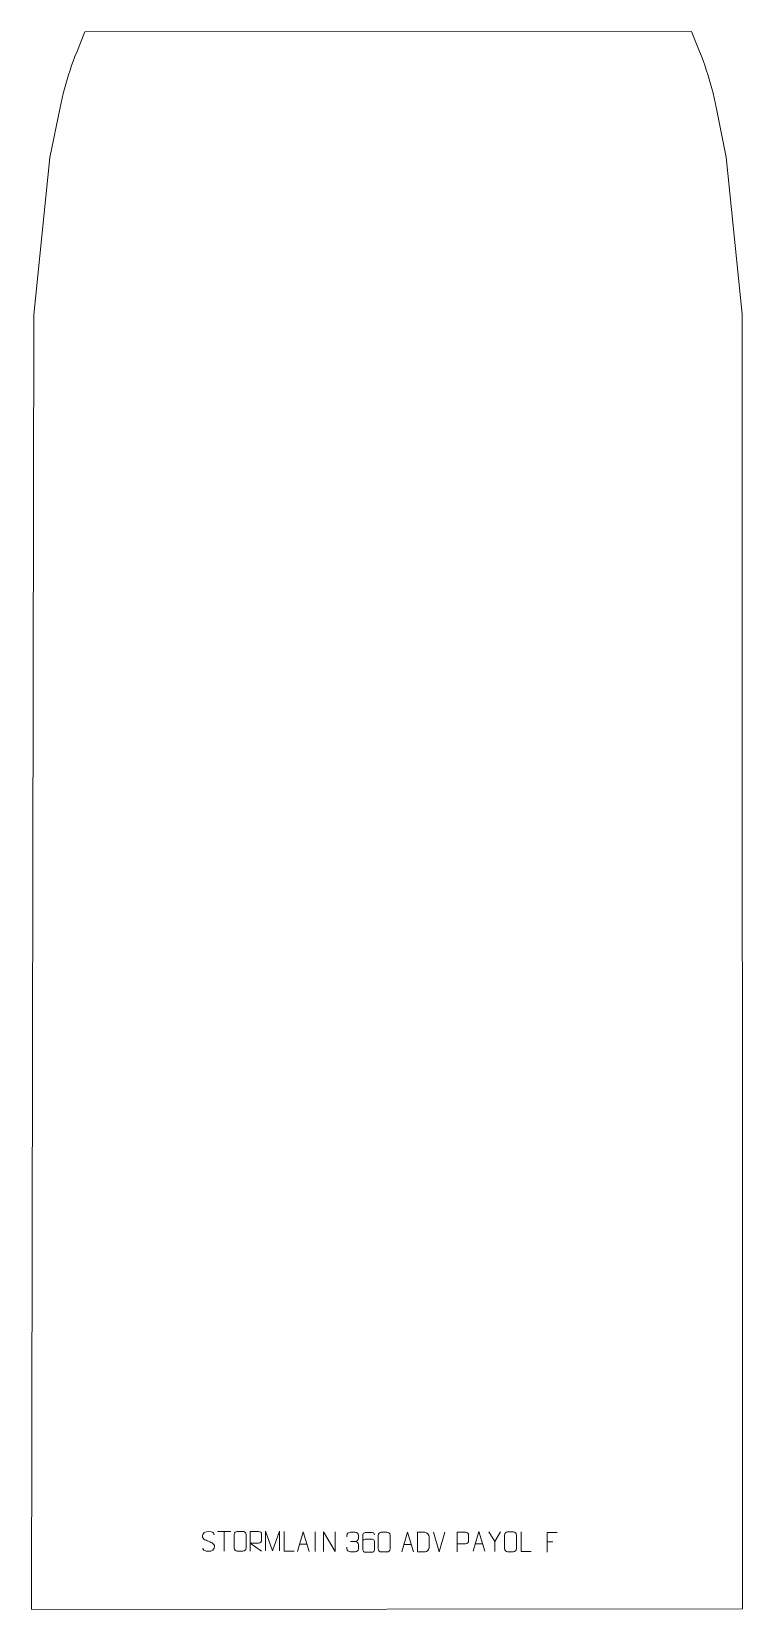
# Model space of a CAD drawing. Header units: millimetres. Extents: x -451 to 451, y -1328 to 674.
import ezdxf

# ---------------------------------------------------------------- set-up
doc = ezdxf.new("R2010")
doc.units = ezdxf.units.MM
doc.header["$MEASUREMENT"] = 0
doc.layers.add('layer 1', color=7, linetype='Continuous')

msp = doc.modelspace()

# ---------------------------------------------------------------- linework, layer by layer
at = {"layer": 'layer 1', "color": 242, "lineweight": 9}
msp.add_open_spline([(451.2068, -1327.3049), (451.2068, -1327.3049), (-451.2068, -1327.9063), (-451.2068, -1327.9063), (-451.2068, -1327.9063), (-451.2068, -1327.9063), (-448.1648, 314.6163), (-448.1648, 314.6163), (-448.1648, 314.6163), (-448.1648, 314.6163), (-427.8305, 514.042), (-427.8305, 514.042), (-427.8305, 514.042), (-427.8305, 514.042), (-415.0194, 577.4301), (-415.0194, 577.4301), (-415.0194, 577.4301), (-415.0194, 577.4301), (-413.7563, 583.4479), (-413.7563, 583.4479), (-413.7563, 583.4479), (-413.7563, 583.4479), (-412.4002, 589.4448), (-412.4002, 589.4448), (-412.4002, 589.4448), (-412.4002, 589.4448), (-410.9529, 595.4208), (-410.9529, 595.4208), (-410.9529, 595.4208), (-410.9529, 595.4208), (-409.4149, 601.3745), (-409.4149, 601.3745), (-409.4149, 601.3745), (-409.4149, 601.3745), (-407.7857, 607.304), (-407.7857, 607.304), (-407.7857, 607.304), (-407.7857, 607.304), (-406.067, 613.2073), (-406.067, 613.2073), (-406.067, 613.2073), (-406.067, 613.2073), (-404.2577, 619.084), (-404.2577, 619.084), (-404.2577, 619.084), (-404.2577, 619.084), (-402.3589, 624.9327), (-402.3589, 624.9327), (-402.3589, 624.9327), (-402.3589, 624.9327), (-400.3709, 630.7528), (-400.3709, 630.7528), (-400.3709, 630.7528), (-400.3709, 630.7528), (-398.2945, 636.5404), (-398.2945, 636.5404), (-398.2945, 636.5404), (-398.2945, 636.5404), (-396.1297, 642.2972), (-396.1297, 642.2972), (-396.1297, 642.2972), (-396.1297, 642.2972), (-393.8776, 648.0198), (-393.8776, 648.0198), (-393.8776, 648.0198), (-393.8776, 648.0198), (-383.6395, 673.4619), (-383.6395, 673.4619), (-383.6395, 673.4619), (-383.6395, 673.4619), (386.6698, 673.9721), (386.6698, 673.9721), (386.6698, 673.9721), (386.6698, 673.9721), (396.8701, 648.5434), (396.8701, 648.5434), (396.8701, 648.5434), (396.8701, 648.5434), (399.1126, 642.8244), (399.1126, 642.8244), (399.1126, 642.8244), (399.1126, 642.8244), (401.269, 637.0714), (401.269, 637.0714), (401.269, 637.0714), (401.269, 637.0714), (403.3372, 631.285), (403.3372, 631.285), (403.3372, 631.285), (403.3372, 631.285), (405.3156, 625.4691), (405.3156, 625.4691), (405.3156, 625.4691), (405.3156, 625.4691), (407.206, 619.6228), (407.206, 619.6228), (407.206, 619.6228), (407.206, 619.6228), (409.0058, 613.7479), (409.0058, 613.7479), (409.0058, 613.7479), (409.0058, 613.7479), (410.7161, 607.8467), (410.7161, 607.8467), (410.7161, 607.8467), (410.7161, 607.8467), (412.3361, 601.9193), (412.3361, 601.9193), (412.3361, 601.9193), (412.3361, 601.9193), (413.8654, 595.9689), (413.8654, 595.9689), (413.8654, 595.9689), (413.8654, 595.9689), (415.3034, 589.994), (415.3034, 589.994), (415.3034, 589.994), (415.3034, 589.994), (416.651, 583.998), (416.651, 583.998), (416.651, 583.998), (416.651, 583.998), (417.9048, 577.9836), (417.9048, 577.9836), (417.9048, 577.9836), (417.9048, 577.9836), (430.6202, 514.6121), (430.6202, 514.6121), (430.6202, 514.6121), (430.6202, 514.6121), (450.6513, 315.2127), (450.6513, 315.2127), (450.6513, 315.2127), (450.6513, 315.2127), (451.2068, -1327.3049), (451.2068, -1327.3049)], degree=3, knots=[0, 0, 0, 0, 0.028571429, 0.028571429, 0.028571429, 0.028571429, 0.057142857, 0.057142857, 0.057142857, 0.057142857, 0.085714286, 0.085714286, 0.085714286, 0.085714286, 0.114285714, 0.114285714, 0.114285714, 0.114285714, 0.142857143, 0.142857143, 0.142857143, 0.142857143, 0.171428571, 0.171428571, 0.171428571, 0.171428571, 0.2, 0.2, 0.2, 0.2, 0.228571429, 0.228571429, 0.228571429, 0.228571429, 0.257142857, 0.257142857, 0.257142857, 0.257142857, 0.285714286, 0.285714286, 0.285714286, 0.285714286, 0.314285714, 0.314285714, 0.314285714, 0.314285714, 0.342857143, 0.342857143, 0.342857143, 0.342857143, 0.371428571, 0.371428571, 0.371428571, 0.371428571, 0.4, 0.4, 0.4, 0.4, 0.428571429, 0.428571429, 0.428571429, 0.428571429, 0.457142857, 0.457142857, 0.457142857, 0.457142857, 0.485714286, 0.485714286, 0.485714286, 0.485714286, 0.514285714, 0.514285714, 0.514285714, 0.514285714, 0.542857143, 0.542857143, 0.542857143, 0.542857143, 0.571428571, 0.571428571, 0.571428571, 0.571428571, 0.6, 0.6, 0.6, 0.6, 0.628571429, 0.628571429, 0.628571429, 0.628571429, 0.657142857, 0.657142857, 0.657142857, 0.657142857, 0.685714286, 0.685714286, 0.685714286, 0.685714286, 0.714285714, 0.714285714, 0.714285714, 0.714285714, 0.742857143, 0.742857143, 0.742857143, 0.742857143, 0.771428571, 0.771428571, 0.771428571, 0.771428571, 0.8, 0.8, 0.8, 0.8, 0.828571429, 0.828571429, 0.828571429, 0.828571429, 0.857142857, 0.857142857, 0.857142857, 0.857142857, 0.885714286, 0.885714286, 0.885714286, 0.885714286, 0.914285714, 0.914285714, 0.914285714, 0.914285714, 0.942857143, 0.942857143, 0.942857143, 0.942857143, 1, 1, 1, 1], dxfattribs=at)
at = {"layer": 'layer 1', "color": 250, "lineweight": 9}
for points, knots in [([(-226.5279, -1241.4372), (-230.7762, -1239.9668), (-235.6843, -1238.171), (-233.6792, -1232.6507), (-233.6792, -1232.6507), (-232.1757, -1228.5108), (-226.9621, -1228.8993), (-223.3585, -1229.5004), (-223.3585, -1229.5004), (-220.4979, -1229.9776), (-219.6332, -1231.1908), (-219.3226, -1233.2749)], [0, 0, 0, 0, 0.25, 0.25, 0.25, 0.25, 0.5, 0.5, 0.5, 0.5, 1, 1, 1, 1]), ([(-190.1086, -1228.938), (-187.7425, -1228.938), (-185.376, -1228.938), (-183.0095, -1228.938), (-183.0095, -1228.938), (-181.029, -1228.9024), (-179.003, -1230.3967), (-178.9759, -1232.8388), (-178.9759, -1232.8388), (-178.9763, -1238.5962), (-178.9763, -1244.354), (-178.9759, -1250.1122), (-178.9759, -1250.1122), (-179.118, -1252.4398), (-180.8244, -1253.9221), (-183.0095, -1253.9329), (-183.0095, -1253.9329), (-185.3819, -1253.9325), (-187.7543, -1253.9325), (-190.1263, -1253.9329), (-190.1263, -1253.9329), (-192.0848, -1254.0385), (-194.0912, -1252.1506), (-194.0798, -1250.1296), (-194.0798, -1250.1296), (-194.0794, -1244.349), (-194.0794, -1238.5687), (-194.0798, -1232.7889), (-194.0798, -1232.7889), (-194.0755, -1230.6469), (-192.2984, -1228.9244), (-190.1086, -1228.938)], [0, 0, 0, 0, 0.111111111, 0.111111111, 0.111111111, 0.111111111, 0.222222222, 0.222222222, 0.222222222, 0.222222222, 0.333333333, 0.333333333, 0.333333333, 0.333333333, 0.444444444, 0.444444444, 0.444444444, 0.444444444, 0.555555556, 0.555555556, 0.555555556, 0.555555556, 0.666666667, 0.666666667, 0.666666667, 0.666666667, 0.777777778, 0.777777778, 0.777777778, 0.777777778, 1, 1, 1, 1]), ([(-173.8599, -1253.914), (-173.8599, -1253.914), (-173.8599, -1228.9605), (-173.8599, -1228.9605), (-173.8599, -1228.9605), (-170.2651, -1228.9605), (-166.6696, -1228.9605), (-163.0744, -1228.9605), (-163.0744, -1228.9605), (-160.7491, -1228.9982), (-159.1918, -1230.4882), (-159.1959, -1232.8546), (-159.1959, -1232.8546), (-159.1963, -1234.8901), (-159.1963, -1237.9495), (-159.1959, -1239.9855), (-159.1959, -1239.9855), (-159.2024, -1241.861), (-161.0147, -1243.8028), (-163.0242, -1243.8219), (-163.0242, -1243.8219), (-163.0242, -1243.8219), (-173.8599, -1243.8219), (-173.8599, -1243.8219), (-173.8599, -1243.8219), (-173.8599, -1243.8219), (-159.2052, -1253.914), (-159.2052, -1253.914)], [0, 0, 0, 0, 0.125, 0.125, 0.125, 0.125, 0.25, 0.25, 0.25, 0.25, 0.375, 0.375, 0.375, 0.375, 0.5, 0.5, 0.5, 0.5, 0.625, 0.625, 0.625, 0.625, 0.75, 0.75, 0.75, 0.75, 1, 1, 1, 1]), ([(-154.1606, -1253.6528), (-154.1606, -1253.6528), (-154.1606, -1228.6949), (-154.1606, -1228.6949), (-154.1606, -1228.6949), (-154.1606, -1228.6949), (-145.2355, -1253.6528), (-145.2355, -1253.6528), (-145.2355, -1253.6528), (-145.2355, -1253.6528), (-136.4756, -1228.6954), (-136.4756, -1228.6954), (-136.4756, -1228.6954), (-136.4756, -1228.6954), (-136.4756, -1253.6528), (-136.4756, -1253.6528)], [0, 0, 0, 0, 0.2, 0.2, 0.2, 0.2, 0.4, 0.4, 0.4, 0.4, 0.6, 0.6, 0.6, 0.6, 1, 1, 1, 1]), ([(-117.7468, -1253.9141), (-117.7468, -1253.9141), (-130.6959, -1253.9141), (-130.6959, -1253.9141), (-130.6959, -1253.9141), (-130.6959, -1253.9141), (-130.6959, -1228.9605), (-130.6959, -1228.9605)], [0, 0, 0, 0, 0.333333333, 0.333333333, 0.333333333, 0.333333333, 1, 1, 1, 1]), ([(-113.7625, -1254.3182), (-113.7625, -1254.3182), (-106.3915, -1229.3647), (-106.3915, -1229.3647), (-106.3915, -1229.3647), (-106.3915, -1229.3647), (-98.8216, -1254.3182), (-98.8216, -1254.3182)], [0, 0, 0, 0, 0.333333333, 0.333333333, 0.333333333, 0.333333333, 1, 1, 1, 1]), ([(-80.6195, -1254.3182), (-80.6195, -1254.3182), (-80.6195, -1229.3647), (-80.6195, -1229.3647), (-80.6195, -1229.3647), (-80.6195, -1229.3647), (-65.9647, -1254.3182), (-65.9647, -1254.3182), (-65.9647, -1254.3182), (-65.9647, -1254.3182), (-65.9647, -1229.3647), (-65.9647, -1229.3647)], [0, 0, 0, 0, 0.25, 0.25, 0.25, 0.25, 0.5, 0.5, 0.5, 0.5, 1, 1, 1, 1]), ([(-51.1, -1235.5963), (-51.1, -1235.5963), (-51.1, -1233.7391), (-51.1, -1233.7391), (-51.1, -1233.7391), (-51.1143, -1231.9972), (-48.4498, -1229.8791), (-46.3907, -1229.9018), (-46.3907, -1229.9018), (-44.3266, -1229.9018), (-42.2626, -1229.9018), (-40.1989, -1229.9018), (-40.1989, -1229.9018), (-38.0044, -1229.893), (-36.4061, -1231.7398), (-36.3617, -1233.6519), (-36.3617, -1233.6519), (-36.3621, -1235.087), (-36.3621, -1236.5221), (-36.3617, -1237.9576), (-36.3617, -1237.9576), (-36.4103, -1239.6111), (-38.0129, -1241.8411), (-40.2112, -1241.8311), (-40.2112, -1241.8311), (-38.0075, -1241.8423), (-36.3995, -1243.6455), (-36.3455, -1245.705), (-36.3455, -1245.705), (-36.3459, -1247.4897), (-36.3459, -1249.2744), (-36.3455, -1251.0595), (-36.3455, -1251.0595), (-36.3354, -1253.1209), (-38.3903, -1254.884), (-40.2112, -1254.8759), (-40.2112, -1254.8759), (-42.2765, -1254.8756), (-44.3417, -1254.8756), (-46.4073, -1254.8759), (-46.4073, -1254.8759), (-48.5759, -1254.8644), (-51.1069, -1252.4642), (-51.1255, -1251.0024), (-51.1255, -1251.0024), (-51.1255, -1251.0024), (-51.1255, -1249.0938), (-51.1255, -1249.0938)], [0, 0, 0, 0, 0.076923077, 0.076923077, 0.076923077, 0.076923077, 0.153846154, 0.153846154, 0.153846154, 0.153846154, 0.230769231, 0.230769231, 0.230769231, 0.230769231, 0.307692308, 0.307692308, 0.307692308, 0.307692308, 0.384615385, 0.384615385, 0.384615385, 0.384615385, 0.461538462, 0.461538462, 0.461538462, 0.461538462, 0.538461538, 0.538461538, 0.538461538, 0.538461538, 0.615384615, 0.615384615, 0.615384615, 0.615384615, 0.692307692, 0.692307692, 0.692307692, 0.692307692, 0.769230769, 0.769230769, 0.769230769, 0.769230769, 0.846153846, 0.846153846, 0.846153846, 0.846153846, 1, 1, 1, 1]), ([(-15.8622, -1233.3008), (-15.8863, -1231.9613), (-17.2425, -1230.3081), (-18.8144, -1230.3424), (-18.8144, -1230.3424), (-21.7992, -1230.3427), (-24.7844, -1230.3427), (-27.7698, -1230.3424), (-27.7698, -1230.3424), (-28.9889, -1230.3275), (-30.7171, -1231.7651), (-30.7221, -1233.3008), (-30.7221, -1233.3008), (-30.7218, -1239.6613), (-30.7218, -1246.0221), (-30.7221, -1252.3828), (-30.7221, -1252.3828), (-30.7174, -1253.5457), (-28.9889, -1255.3168), (-27.7698, -1255.3412), (-27.7698, -1255.3412), (-24.7844, -1255.3409), (-21.7992, -1255.3409), (-18.8144, -1255.3412), (-18.8144, -1255.3412), (-17.5363, -1255.2974), (-15.8666, -1253.6829), (-15.8622, -1252.3828), (-15.8622, -1252.3828), (-15.8622, -1248.7995), (-15.8622, -1245.2164), (-15.8622, -1241.6337), (-15.8622, -1241.6337), (-15.9007, -1240.1555), (-17.4834, -1238.7226), (-18.8144, -1238.7246), (-18.8144, -1238.7246), (-21.7992, -1238.7243), (-24.7844, -1238.7243), (-27.7698, -1238.7246), (-27.7698, -1238.7246), (-29.0993, -1238.7196), (-30.7423, -1240.2269), (-30.7006, -1241.6554)], [0, 0, 0, 0, 0.083333333, 0.083333333, 0.083333333, 0.083333333, 0.166666667, 0.166666667, 0.166666667, 0.166666667, 0.25, 0.25, 0.25, 0.25, 0.333333333, 0.333333333, 0.333333333, 0.333333333, 0.416666667, 0.416666667, 0.416666667, 0.416666667, 0.5, 0.5, 0.5, 0.5, 0.583333333, 0.583333333, 0.583333333, 0.583333333, 0.666666667, 0.666666667, 0.666666667, 0.666666667, 0.75, 0.75, 0.75, 0.75, 0.833333333, 0.833333333, 0.833333333, 0.833333333, 1, 1, 1, 1]), ([(-7.3163, -1229.8895), (-4.9502, -1229.8895), (-2.5837, -1229.8895), (-0.2172, -1229.8895), (-0.2172, -1229.8895), (1.7633, -1229.8539), (3.7893, -1231.3482), (3.8164, -1233.7903), (3.8164, -1233.7903), (3.816, -1239.5477), (3.816, -1245.3055), (3.8164, -1251.0637), (3.8164, -1251.0637), (3.6743, -1253.3913), (1.9679, -1254.8736), (-0.2172, -1254.8844), (-0.2172, -1254.8844), (-2.5896, -1254.884), (-4.962, -1254.884), (-7.334, -1254.8844), (-7.334, -1254.8844), (-9.2925, -1254.99), (-11.2989, -1253.1021), (-11.2875, -1251.0811), (-11.2875, -1251.0811), (-11.2871, -1245.3005), (-11.2871, -1239.5202), (-11.2875, -1233.7404), (-11.2875, -1233.7404), (-11.2832, -1231.5984), (-9.5061, -1229.8759), (-7.3163, -1229.8895)], [0, 0, 0, 0, 0.111111111, 0.111111111, 0.111111111, 0.111111111, 0.222222222, 0.222222222, 0.222222222, 0.222222222, 0.333333333, 0.333333333, 0.333333333, 0.333333333, 0.444444444, 0.444444444, 0.444444444, 0.444444444, 0.555555556, 0.555555556, 0.555555556, 0.555555556, 0.666666667, 0.666666667, 0.666666667, 0.666666667, 0.777777778, 0.777777778, 0.777777778, 0.777777778, 1, 1, 1, 1]), ([(18.794, -1254.8655), (18.794, -1254.8655), (26.165, -1229.912), (26.165, -1229.912), (26.165, -1229.912), (26.165, -1229.912), (33.7349, -1254.8655), (33.7349, -1254.8655)], [0, 0, 0, 0, 0.333333333, 0.333333333, 0.333333333, 0.333333333, 1, 1, 1, 1]), ([(38.8721, -1254.8374), (41.2039, -1254.837), (46.1541, -1254.861), (48.4856, -1254.8613), (48.4856, -1254.8613), (50.4106, -1254.9667), (53.7292, -1251.4251), (53.718, -1249.4078), (53.718, -1249.4078), (53.7176, -1243.6377), (53.7176, -1241.468), (53.718, -1235.6987), (53.718, -1235.6987), (53.7137, -1233.5606), (50.3392, -1229.9005), (48.1868, -1229.914), (48.1868, -1229.914), (45.8611, -1229.914), (41.1368, -1229.914), (38.8107, -1229.914), (38.8107, -1229.914), (38.8111, -1235.6609), (38.8724, -1249.0901), (38.8721, -1254.8374)], [0, 0, 0, 0, 0.142857143, 0.142857143, 0.142857143, 0.142857143, 0.285714286, 0.285714286, 0.285714286, 0.285714286, 0.428571429, 0.428571429, 0.428571429, 0.428571429, 0.571428571, 0.571428571, 0.571428571, 0.571428571, 0.714285714, 0.714285714, 0.714285714, 0.714285714, 1, 1, 1, 1]), ([(88.9323, -1254.8656), (88.9323, -1254.8656), (88.9323, -1229.912), (88.9323, -1229.912), (88.9323, -1229.912), (92.5273, -1229.912), (96.1226, -1229.912), (99.718, -1229.912), (99.718, -1229.912), (102.0432, -1229.9499), (103.6006, -1231.44), (103.5964, -1233.8061), (103.5964, -1233.8061), (103.596, -1235.8418), (103.596, -1238.9011), (103.5964, -1240.9371), (103.5964, -1240.9371), (103.5899, -1242.8125), (101.7777, -1244.7544), (99.7681, -1244.7735), (99.7681, -1244.7735), (99.7681, -1244.7735), (88.9323, -1244.7735), (88.9323, -1244.7735)], [0, 0, 0, 0, 0.142857143, 0.142857143, 0.142857143, 0.142857143, 0.285714286, 0.285714286, 0.285714286, 0.285714286, 0.428571429, 0.428571429, 0.428571429, 0.428571429, 0.571428571, 0.571428571, 0.571428571, 0.571428571, 0.714285714, 0.714285714, 0.714285714, 0.714285714, 1, 1, 1, 1]), ([(109.2591, -1254.0229), (109.2591, -1254.0229), (116.6301, -1229.0694), (116.6301, -1229.0694), (116.6301, -1229.0694), (116.6301, -1229.0694), (124.2, -1254.0229), (124.2, -1254.0229)], [0, 0, 0, 0, 0.333333333, 0.333333333, 0.333333333, 0.333333333, 1, 1, 1, 1]), ([(144.0519, -1229.6475), (144.0519, -1229.6475), (136.7295, -1241.5462), (136.7295, -1241.5462), (136.7295, -1241.5462), (136.7295, -1241.5462), (136.7302, -1254.6011), (136.7302, -1254.6011)], [0, 0, 0, 0, 0.333333333, 0.333333333, 0.333333333, 0.333333333, 1, 1, 1, 1]), ([(153.1495, -1229.625), (155.5156, -1229.625), (157.8821, -1229.625), (160.2486, -1229.625), (160.2486, -1229.625), (162.2291, -1229.5894), (164.2551, -1231.0837), (164.2822, -1233.5258), (164.2822, -1233.5258), (164.2818, -1239.2832), (164.2818, -1245.041), (164.2822, -1250.7992), (164.2822, -1250.7992), (164.1401, -1253.1268), (162.4337, -1254.6091), (160.2486, -1254.6199), (160.2486, -1254.6199), (157.8762, -1254.6195), (155.5038, -1254.6195), (153.1318, -1254.6199), (153.1318, -1254.6199), (151.1733, -1254.7255), (149.1669, -1252.8376), (149.1783, -1250.8166), (149.1783, -1250.8166), (149.1787, -1245.036), (149.1787, -1239.2557), (149.1783, -1233.4759), (149.1783, -1233.4759), (149.1826, -1231.3339), (150.9597, -1229.6114), (153.1495, -1229.625)], [0, 0, 0, 0, 0.111111111, 0.111111111, 0.111111111, 0.111111111, 0.222222222, 0.222222222, 0.222222222, 0.222222222, 0.333333333, 0.333333333, 0.333333333, 0.333333333, 0.444444444, 0.444444444, 0.444444444, 0.444444444, 0.555555556, 0.555555556, 0.555555556, 0.555555556, 0.666666667, 0.666666667, 0.666666667, 0.666666667, 0.777777778, 0.777777778, 0.777777778, 0.777777778, 1, 1, 1, 1]), ([(183.2047, -1254.6011), (183.2047, -1254.6011), (170.2556, -1254.6011), (170.2556, -1254.6011), (170.2556, -1254.6011), (170.2556, -1254.6011), (170.2556, -1229.6475), (170.2556, -1229.6475)], [0, 0, 0, 0, 0.333333333, 0.333333333, 0.333333333, 0.333333333, 1, 1, 1, 1]), ([(216.02, -1230.2446), (216.02, -1230.2446), (203.146, -1230.2446), (203.146, -1230.2446), (203.146, -1230.2446), (203.146, -1230.2446), (203.146, -1255.1982), (203.146, -1255.1982)], [0, 0, 0, 0, 0.333333333, 0.333333333, 0.333333333, 0.333333333, 1, 1, 1, 1]), ([(-226.5279, -1241.4373), (-222.5093, -1243.084), (-217.4798, -1244.9723), (-219.3138, -1250.3326), (-219.3138, -1250.3326), (-220.7736, -1254.599), (-225.6844, -1254.3423), (-229.4105, -1253.7876), (-229.4105, -1253.7876), (-232.1605, -1253.3778), (-233.3814, -1252.1643), (-233.7594, -1250.0521)], [0, 0, 0, 0, 0.25, 0.25, 0.25, 0.25, 0.5, 0.5, 0.5, 0.5, 1, 1, 1, 1])]:
    msp.add_open_spline(points, degree=3, knots=knots, dxfattribs=at)
for points in [[(-215.0215, -1228.984), (-215.0215, -1228.984), (-198.0343, -1228.984), (-198.0343, -1228.984)], [(-206.5277, -1253.914), (-206.5277, -1253.914), (-206.5277, -1228.9605), (-206.5277, -1228.9605)], [(-91.2921, -1229.3544), (-91.2921, -1229.3544), (-91.2921, -1254.3285), (-91.2921, -1254.3285)], [(66.2644, -1254.8656), (66.2644, -1254.8656), (58.9426, -1229.912), (58.9426, -1229.912)], [(73.5863, -1229.912), (73.5863, -1229.912), (66.2645, -1254.8656), (66.2645, -1254.8656)], [(136.7295, -1241.5462), (136.7295, -1241.5462), (129.4086, -1229.6475), (129.4086, -1229.6475)], [(-111.0399, -1245.0688), (-111.0399, -1245.0688), (-101.5442, -1245.0688), (-101.5442, -1245.0688)], [(-46.3903, -1241.8415), (-46.3903, -1241.8415), (-40.1939, -1241.8415), (-40.1939, -1241.8415)], [(21.5166, -1245.6161), (21.5166, -1245.6161), (31.0123, -1245.6161), (31.0123, -1245.6161)], [(111.9817, -1244.7735), (111.9817, -1244.7735), (121.4774, -1244.7735), (121.4774, -1244.7735)], [(203.146, -1242.1243), (203.146, -1242.1243), (210.3141, -1242.1243), (210.3141, -1242.1243)]]:
    msp.add_open_spline(points, degree=3, dxfattribs=at)

doc.saveas('drawing.dxf')
